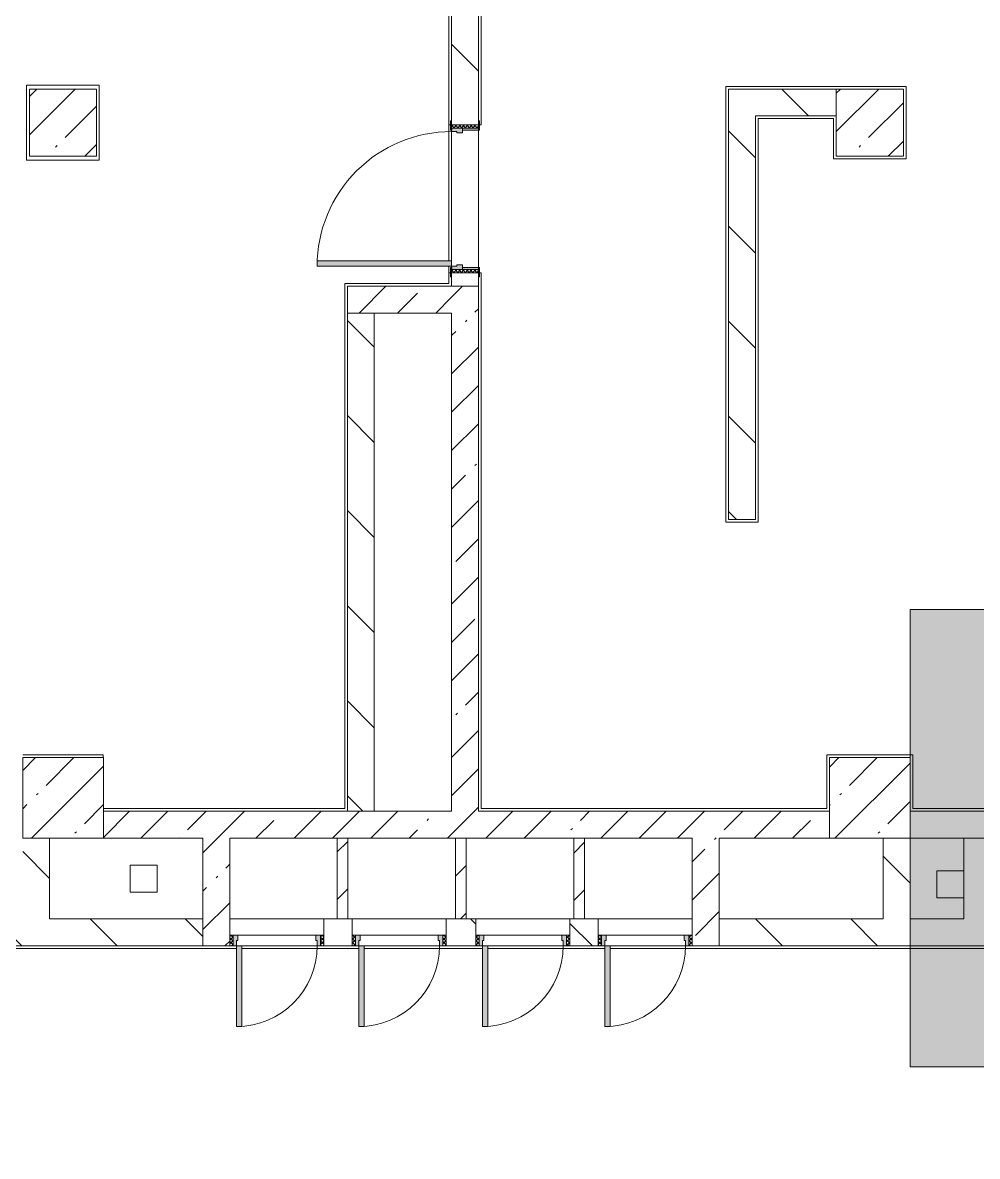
# Model space of a CAD drawing. Header units: millimetres. Extents: x 3991 to 282775, y -8553 to 29560.
# Drawn here: x 202975 to 210075, y 9335 to 17764 of the extents above; entities that cross this region are included whole.
import ezdxf

# ---------------------------------------------------------------- set-up
doc = ezdxf.new("R2010")
doc.units = ezdxf.units.MM
for name, color, linetype, lineweight in [('A-DETL-3', 7, 'Continuous', 5), ('A-WALL', 7, 'Continuous', 9), ('I-WALL-3', 7, 'Continuous', 5), ('S-COLS', 7, 'Continuous', 5)]:
    doc.layers.add(name, color=color, linetype=linetype, lineweight=lineweight)
doc.layers.add('A-DETL-GENF-3', color=7, linetype='Continuous', lineweight=9, true_color=0x4994b4, transparency=0.4)
for name, color, linetype, lineweight, true_color in [('A-DOOR-3', 7, 'Continuous', 5, 0xaaaaaa), ('A-DOOR-4', 7, 'Continuous', 5, 0xe2e2e2), ('A-DOOR-FRAM-2', 7, 'Continuous', 5, 0xe2e2e2), ('A-DOOR-FRAM-3', 7, 'Continuous', 5, 0xaaaaaa), ('A-FLOR-1', 7, 'Continuous', 5, 0xaaaaaa), ('A-FLOR-2', 7, 'Continuous', 5, 0x6f9cb0), ('A-WALL-5', 7, 'Continuous', 9, 0x2b586c), ('I-WALL-5', 7, 'Continuous', 5, 0x2b586c), ('S-COLS-1', 7, 'Continuous', 5, 0x2b586c)]:
    doc.layers.add(name, color=color, linetype=linetype, lineweight=lineweight, true_color=true_color)
pattern_1 = [(45, (148815.1, 0), (-285.1231, 285.1231), []), (45, (149100.2, 0), (-285.1231, 285.1231), [504.031, -100.806, 16.764, -84.042])]
pattern_2 = [(135, (148815.1, 0), (-353.5534, -353.5534), [])]
pattern_3 = [(45, (148815.1, 0), (-176.7767, 176.7767), [])]
pattern_4 = [(135, (1951.41, 164.685), (-14.14214, -14.14214), []), (225, (1951.41, 164.685), (14.14214, -14.14214), [])]
pattern_5 = [(45, (-171.384, 164.685), (-14.1421, 14.1421), []), (135, (-171.384, 164.685), (-14.1421, -14.1421), [])]

# ---------------------------------------------------------------- blocks, each defined once
blk = doc.blocks.new('BSC_Колонна _Прямоугольная - 600х600-23205375-Общий план 1 этажа с размещением фрагментов 1_1-1_9')
at = {"layer": 'S-COLS'}
h = blk.add_hatch(dxfattribs=at)
h.set_pattern_fill('FP_93', color=256, style=0, pattern_type=2)
h.set_pattern_definition([(45, (-54460, -12000), (-285.123, 285.123), []), (45, (-54174.88, -12000), (-285.123, 285.123), [504.031, -100.806, 16.764, -84.042])])
h.paths.add_polyline_path([(191.5, -300), (300, -300), (297.8, 300), (-300, 300), (-300, -300), (84.1, -300)])
for p, q in [((300, 300), (-300, 300)), ((-300, 300), (-300, -300)), ((300, -300), (300, 300)), ((-300, -300), (300, -300))]:
    blk.add_line(p, q, dxfattribs=at)
blk = doc.blocks.new('BSC_Колонна _Прямоугольная - 600х600-V132-Общий план 1 этажа с размещением фрагментов 1_1-1_9')
at = {"layer": 'S-COLS'}
h = blk.add_hatch(dxfattribs=at)
h.set_pattern_fill('FP_104', color=256, style=0, pattern_type=2)
h.set_pattern_definition([(45, (-60460, -12000), (-285.1231, 285.1231), []), (45, (-60174.88, -12000), (-285.1231, 285.1231), [504.031, -100.806, 16.764, -84.042])])
h.paths.add_polyline_path([(208, -300), (300, -300), (300, 300), (-300, 300), (-300, -300), (55.4, -300)])
for p, q in [((300, 300), (-300, 300)), ((-300, 300), (-300, -300)), ((-300, -300), (300, -300))]:
    blk.add_line(p, q, dxfattribs=at)
at = {"layer": 'S-COLS-1'}
blk.add_line((300, -300), (300, 300), dxfattribs=at)
blk = doc.blocks.new('110_Дверь_СКБ_1Ст_Внутренняя1 - Д-12 1100x2100h_дверь в горячий цех-32113407-Общий план 1 этажа с размещением фрагментов 1_1-1_9')
at = {"layer": 'A-DOOR-3'}
h = blk.add_hatch(dxfattribs=at)
h.set_pattern_fill('FP_31', color=256, style=0, pattern_type=2)
h.set_pattern_definition([(135, (1751.41, 164.685), (-14.14214, -14.14214), []), (225, (1751.41, 164.685), (14.14214, -14.14214), [])])
h.paths.add_polyline_path([(537.5, -100), (562.5, -100), (562.5, 100), (537.5, 100)])
at = {"layer": 'A-DOOR-4'}
h = blk.add_hatch(color=256, dxfattribs=at)
h.paths.add_polyline_path([(-512.5, 100), (-512.5, 20), (-477.5, 20), (-477.5, 60), (-487.5, 60), (-487.5, 100), (-497.5, 100)])
h.paths.add_polyline_path([(502.5, 60), (502.5, 20), (537.5, 20), (537.5, 100), (512.5, 100), (512.5, 60)])
at = {"layer": 'A-DOOR-FRAM-2'}
for points in [[(-487.5, 894.7), (-487.5, 100), (-447.5, 100), (-451.7, 1100), (-487.5, 1100), (-487.5, 1055.7)], [(-567.5, 108), (-567.5, 100), (-497.5, 100), (-497.5, 108), (-537.5, 108)], [(522.5, 105), (522.5, 100), (592.5, 100), (592.5, 108), (522.5, 108)], [(-512.5, -100), (-497.5, -100), (-497.5, 20), (-512.5, 20)], [(522.5, -100), (537.5, -100), (537.5, 20), (522.5, 20)], [(-567.5, -108), (-497.5, -108), (-497.5, -100), (-567.5, -100)], [(522.5, -108), (592.5, -108), (592.5, -100), (522.5, -100)]]:
    blk.add_hatch(color=256, dxfattribs=at).paths.add_polyline_path(points)
at = {"layer": 'A-DOOR-FRAM-3'}
h = blk.add_hatch(dxfattribs=at)
h.set_pattern_fill('FP_32', color=256, style=0, pattern_type=2)
h.set_pattern_definition([(45, (-371.384, 164.685), (-14.1421, 14.1421), []), (135, (-371.384, 164.685), (-14.1421, -14.1421), [])])
h.paths.add_polyline_path([(-537.5, -100), (-512.5, -100), (-512.5, 100), (-537.5, 100)])
at = {"layer": 'A-DOOR-3'}
for p, q in [((-487.5, 1100), (-487.5, 100)), ((-447.5, 1100), (-487.5, 1100)), ((-447.5, 100), (-447.5, 1100)), ((-487.5, 100), (-447.5, 100))]:
    blk.add_line(p, q, dxfattribs=at)
blk.add_arc((-487.5, 100), 1000, 360, 90, dxfattribs=at)
at = {"layer": 'A-DOOR-FRAM-3'}
for p, q in [((-497.5, 108), (-567.5, 108)), ((-567.5, 108), (-567.5, 100)), ((-567.5, 100), (-497.5, 100)), ((-512.5, 100), (-537.5, 100)), ((-537.5, 100), (-537.5, -100)), ((-487.5, 100), (-512.5, 100)), ((-512.5, 100), (-512.5, 20)), ((-512.5, -100), (-512.5, 100)), ((-497.5, 100), (-512.5, 100)), ((-512.5, 100), (-512.5, 99)), ((-512.5, 99), (-497.5, 99)), ((-497.5, 100), (-497.5, 108)), ((-497.5, 99), (-497.5, 100)), ((-487.5, 60), (-487.5, 100)), ((512.5, 100), (512.5, 60)), ((537.5, 100), (512.5, 100)), ((592.5, 108), (522.5, 108)), ((522.5, 108), (522.5, 100)), ((537.5, 100), (522.5, 100)), ((522.5, 100), (522.5, 99)), ((522.5, 100), (592.5, 100)), ((522.5, 99), (537.5, 99)), ((537.5, 20), (537.5, 100)), ((562.5, 100), (537.5, 100)), ((537.5, 100), (537.5, -100)), ((537.5, 99), (537.5, 100)), ((562.5, -100), (562.5, 100)), ((592.5, 100), (592.5, 108)), ((-512.5, 20), (-477.5, 20)), ((-497.5, 20), (-512.5, 20)), ((-512.5, 20), (-512.5, -100)), ((-497.5, -100), (-497.5, 20)), ((-477.5, 60), (-487.5, 60)), ((-477.5, 20), (-477.5, 60)), ((512.5, 60), (502.5, 60)), ((502.5, 60), (502.5, 20)), ((502.5, 20), (537.5, 20)), ((537.5, 20), (522.5, 20)), ((522.5, 20), (522.5, -100)), ((537.5, -100), (537.5, 20)), ((-497.5, -100), (-567.5, -100)), ((-567.5, -100), (-567.5, -108)), ((-567.5, -108), (-497.5, -108)), ((-537.5, -100), (-512.5, -100)), ((-512.5, -100), (-497.5, -100)), ((-497.5, -108), (-497.5, -100)), ((522.5, -100), (537.5, -100)), ((592.5, -100), (522.5, -100)), ((522.5, -100), (522.5, -108)), ((522.5, -108), (592.5, -108)), ((537.5, -100), (562.5, -100)), ((592.5, -108), (592.5, -100))]:
    blk.add_line(p, q, dxfattribs=at)
blk = doc.blocks.new('BSC_Колонна _Прямоугольная - 500х500-V175-Общий план 1 этажа с размещением фрагментов 1_1-1_9')
at = {"layer": 'S-COLS'}
h = blk.add_hatch(dxfattribs=at)
h.set_pattern_fill('FP_128', color=256, style=0, pattern_type=2)
h.set_pattern_definition([(45, (-54460, -17020), (-285.123, 285.123), []), (45, (-54174.88, -17020), (-285.123, 285.123), [504.031, -100.806, 16.764, -84.042])])
h.paths.add_polyline_path([(-250, -250), (250, -250), (250, 250), (-250, 250), (-250, -228)])
for p, q in [((250, 250), (-250, 250)), ((-250, 250), (-250, -250)), ((250, -250), (250, 250)), ((-250, -250), (250, -250))]:
    blk.add_line(p, q, dxfattribs=at)
blk = doc.blocks.new('110_Дверь_СКБ_1Ст - д-18 700x2100h_Технический шкаф ЭОМ и СС-23257539-Общий план 1 этажа с размещением фрагментов 1_1-1_9')
at = {"layer": 'A-DOOR-3'}
h = blk.add_hatch(dxfattribs=at)
h.set_pattern_fill('FP_36', color=256, style=0, pattern_type=2)
h.set_pattern_definition(pattern_4)
h.paths.add_polyline_path([(337.5, 100), (337.5, 20), (362.5, 20), (362.5, 100)])
at = {"layer": 'A-DOOR-4'}
h = blk.add_hatch(color=256, dxfattribs=at)
h.paths.add_polyline_path([(-287.5, 100), (-312.5, 100), (-312.5, 20), (-277.5, 20), (-277.5, 60), (-287.5, 60)])
h.paths.add_polyline_path([(312.5, 100), (312.5, 60), (302.5, 60), (302.5, 20), (337.5, 20), (337.5, 100), (322.5, 100)])
at = {"layer": 'A-DOOR-FRAM-2'}
blk.add_hatch(color=256, dxfattribs=at).paths.add_polyline_path([(272.5, 700), (272.5, 100), (312.5, 100), (312.5, 700)])
at = {"layer": 'A-DOOR-FRAM-3'}
h = blk.add_hatch(dxfattribs=at)
h.set_pattern_fill('FP_37', color=256, style=0, pattern_type=2)
h.set_pattern_definition(pattern_5)
h.paths.add_polyline_path([(-337.5, 100), (-337.5, 20), (-312.5, 20), (-312.5, 100)])
at = {"layer": 'A-DOOR-3'}
for p, q in [((312.5, 700), (272.5, 700)), ((272.5, 700), (272.5, 100)), ((312.5, 100), (312.5, 700)), ((272.5, 100), (312.5, 100))]:
    blk.add_line(p, q, dxfattribs=at)
blk.add_arc((312.5, 100), 600, 90, 180, dxfattribs=at)
at = {"layer": 'A-DOOR-FRAM-3'}
for p, q in [((-312.5, 100), (-337.5, 100)), ((-337.5, 100), (-337.5, 20)), ((-287.5, 100), (-312.5, 100)), ((-312.5, 100), (-312.5, 20)), ((-312.5, 20), (-312.5, 100)), ((-287.5, 60), (-287.5, 100)), ((-287.5, 100), (272.5, 100)), ((312.5, 100), (312.5, 60)), ((337.5, 100), (312.5, 100)), ((337.5, 20), (337.5, 100)), ((362.5, 100), (337.5, 100)), ((337.5, 100), (337.5, 20)), ((362.5, 20), (362.5, 100)), ((-337.5, 20), (-312.5, 20)), ((-312.5, 20), (-277.5, 20)), ((-277.5, 60), (-287.5, 60)), ((-277.5, 20), (-277.5, 60)), ((302.5, 20), (-277.5, 20)), ((312.5, 60), (302.5, 60)), ((302.5, 60), (302.5, 20)), ((302.5, 20), (337.5, 20)), ((337.5, 20), (362.5, 20))]:
    blk.add_line(p, q, dxfattribs=at)
blk = doc.blocks.new('110_Дверь_СКБ_1Ст - д-18 700x2100h_Технический шкаф ЭОМ и СС-V189-Общий план 1 этажа с размещением фрагментов 1_1-1_9')
at = {"layer": 'A-DOOR-3'}
h = blk.add_hatch(dxfattribs=at)
h.set_pattern_fill('FP_36', color=256, style=0, pattern_type=2)
h.set_pattern_definition(pattern_4)
h.paths.add_polyline_path([(337.5, 100), (337.5, 20), (362.5, 20), (362.5, 100)])
at = {"layer": 'A-DOOR-4'}
h = blk.add_hatch(color=256, dxfattribs=at)
h.paths.add_polyline_path([(337.5, 100), (312.5, 100), (309.1, 60), (302.5, 60), (302.5, 20), (337.5, 20)])
h.paths.add_polyline_path([(-287.5, 100), (-312.5, 100), (-312.5, 20), (-277.5, 20), (-277.5, 60), (-287.5, 60)])
at = {"layer": 'A-DOOR-FRAM-2'}
blk.add_hatch(color=256, dxfattribs=at).paths.add_polyline_path([(272.5, 700), (272.5, 100), (312.5, 100), (312.5, 700)])
at = {"layer": 'A-DOOR-FRAM-3'}
h = blk.add_hatch(dxfattribs=at)
h.set_pattern_fill('FP_37', color=256, style=0, pattern_type=2)
h.set_pattern_definition(pattern_5)
h.paths.add_polyline_path([(-337.5, 100), (-337.5, 20), (-312.5, 20), (-312.5, 100)])
at = {"layer": 'A-DOOR-3'}
for p, q in [((312.5, 700), (272.5, 700)), ((272.5, 700), (272.5, 100)), ((312.5, 100), (312.5, 700)), ((272.5, 100), (312.5, 100))]:
    blk.add_line(p, q, dxfattribs=at)
blk.add_arc((312.5, 100), 600, 90, 180, dxfattribs=at)
at = {"layer": 'A-DOOR-FRAM-3'}
for p, q in [((-312.5, 100), (-337.5, 100)), ((-337.5, 100), (-337.5, 20)), ((-287.5, 100), (-312.5, 100)), ((-312.5, 100), (-312.5, 20)), ((-312.5, 20), (-312.5, 100)), ((-287.5, 60), (-287.5, 100)), ((-287.5, 100), (272.5, 100)), ((312.5, 100), (312.5, 60)), ((337.5, 100), (312.5, 100)), ((337.5, 20), (337.5, 100)), ((362.5, 100), (337.5, 100)), ((337.5, 100), (337.5, 20)), ((362.5, 20), (362.5, 100)), ((-337.5, 20), (-312.5, 20)), ((-312.5, 20), (-277.5, 20)), ((-277.5, 60), (-287.5, 60)), ((-277.5, 20), (-277.5, 60)), ((302.5, 20), (-277.5, 20)), ((312.5, 60), (302.5, 60)), ((302.5, 60), (302.5, 20)), ((302.5, 20), (337.5, 20)), ((337.5, 20), (362.5, 20))]:
    blk.add_line(p, q, dxfattribs=at)
blk = doc.blocks.new('BSC_Колонна _Прямоугольная - 500х500-V208-Общий план 1 этажа с размещением фрагментов 1_1-1_9')
at = {"layer": 'S-COLS'}
h = blk.add_hatch(dxfattribs=at)
h.set_pattern_fill('FP_158', color=256, style=0, pattern_type=2)
h.set_pattern_definition([(45, (-60460, -17020), (-285.1231, 285.1231), []), (45, (-60174.88, -17020), (-285.1231, 285.1231), [504.031, -100.806, 16.764, -84.042])])
h.paths.add_polyline_path([(188.7, -250), (250, -250), (250, 250), (-250, 250), (-250, -250), (55.4, -250)])
for p, q in [((250, 250), (-250, 250)), ((-250, 250), (-250, -250)), ((250, -250), (250, 250)), ((-250, -250), (250, -250))]:
    blk.add_line(p, q, dxfattribs=at)

msp = doc.modelspace()

# ---------------------------------------------------------------- hatches: boundary and pattern name
at = {"layer": 'A-DETL-GENF-3'}
h = msp.add_hatch(color=256, dxfattribs=at)
h.paths.add_polyline_path([(219515.1, 515.5), (219581.8, 395.2), (219590.5, 400.2), (219590.5, 410.2), (219581.8, 415.2), (219573.2, 410.2), (219568.2, 412.3), (219523.3, 499.5)])
h.paths.add_polyline_path([(220375.1, 515.5), (220316.7, 410.2), (220308.1, 415.2), (220299.4, 410.2), (220299.4, 400.2), (220308.1, 395.2), (220316.8, 400.4), (220338.3, 443), (220368.7, 503)])
h.paths.add_polyline_path([(215844.1, 515.5), (215785.7, 410.2), (215777.1, 415.2), (215768.4, 410.2), (215768.4, 400.2), (215777.1, 395.2), (215785.8, 400.4), (215801.7, 432.1), (215836, 499.5)])
h.paths.add_polyline_path([(216171.7, 120), (219515.1, 120), (219515.1, 515.5), (220375.1, 515.5), (220375.1, 120), (220400.1, 120), (220400.1, 490.5), (220675.1, 490.5), (220675.1, 7900), (220450.1, 7900), (220450.1, 7680), (220505.1, 7680), (220505.1, 7672), (220435.1, 7672), (220435.1, 7820), (220415.1, 7820), (220415.1, 7860), (220425.1, 7860), (220425.1, 7900), (219575.1, 7898), (219575.1, 7860), (219585.1, 7860), (219585.1, 7820), (219565.1, 7820), (219565.1, 7672), (219495.1, 7672), (219495.1, 7680), (219550.1, 7680), (219550.1, 7900), (218150.1, 7900), (218150.1, 7680), (218205.1, 7680), (218205.1, 7672), (218135.1, 7672), (218135, 7820), (218115.1, 7820), (218115.1, 7860), (218125.1, 7860), (218124.4, 7900), (217125.1, 7899), (217125.1, 7860), (217135.1, 7857.2), (217135.1, 7820), (217115.1, 7820), (217115.1, 7672), (217045.1, 7672), (217045.1, 7680), (217100.1, 7680), (217100.1, 7900), (215650.1, 7900), (215650.1, 7680), (215705.1, 7680), (215705.1, 7672), (215635.1, 7672), (215635.1, 7820), (215615.1, 7820), (215615.1, 7860), (215625.1, 7860), (215625.1, 7900), (214775.1, 7898), (214775.1, 7860), (214785.1, 7860), (214785.1, 7820), (214765.1, 7820), (214765.1, 7672), (214695.1, 7672), (214695.1, 7680), (214750.1, 7680), (214745.1, 7900), (214445.1, 7900), (214445.1, 490.5), (214950.1, 490.5), (214950.1, 120), (214984.1, 120), (214984.1, 515.5), (215844.1, 515.5), (215844.1, 120), (215911.4, 120)])
h.paths.add_polyline_path([(220450.1, 120), (220675.1, 120), (220672.8, 440.5), (220450.1, 440.5), (220450.1, 171.3)])
h.paths.add_polyline_path([(214445.1, 120), (214900.1, 120), (214900.1, 440.5), (214445.1, 440.5), (214445.1, 400)])
h.paths.add_polyline_path([(219266.1, 151), (219250.1, 151), (219250.1, 551), (219266.1, 551), (219266.1, 172.5)])
h.paths.add_polyline_path([(215864.1, 151), (215864.1, 551), (215880.1, 551), (215880.1, 151)])
h.paths.add_polyline_path([(220308.1, 245.2), (220316.7, 250.2), (220316.7, 260.2), (220308.1, 265.2), (220299.4, 260.2), (220299.4, 250.2), (220297.9, 246.5), (220213, 250.2), (220213, 260.2), (220204.3, 265.2), (220195.7, 260.2), (220195.7, 250.2), (220194.2, 246.5), (220109.2, 250.2), (220109.2, 260.2), (220100.6, 265.2), (220091.9, 260.2), (220091.9, 250.2), (220090.9, 246.5), (220005.5, 250.2), (220005.5, 260.2), (219996.8, 265.2), (219988.2, 260.2), (219988.2, 250.2), (219987.2, 246.5), (219901.7, 250.2), (219901.7, 260.2), (219893.1, 265.2), (219884.4, 260.2), (219884.4, 250.2), (219882.9, 246.5), (219798, 250.2), (219798, 260.2), (219789.3, 265.2), (219780.7, 260.2), (219780.7, 250.2), (219779.2, 246.5), (219694.2, 250.2), (219694.2, 260.2), (219685.6, 265.2), (219676.8, 260), (219676.9, 250.2), (219675.4, 246.5), (219590.5, 250.2), (219590.5, 260.2), (219581.8, 265.2), (219573.1, 260), (219573.2, 250.2), (219581.8, 245.2), (219592.3, 245.6), (220305.5, 245.6)])
h.paths.add_polyline_path([(215465.8, 245.2), (215475.8, 245.6), (215785.7, 250.2), (215785.7, 260.2), (215777.1, 265.2), (215768.4, 260.2), (215768.4, 250.2), (215766.9, 246.5), (215682, 250.2), (215682, 260.2), (215673.3, 265.2), (215664.7, 260.2), (215664.7, 250.2), (215663.2, 246.5), (215578.2, 250.2), (215577.7, 261), (215568.1, 265), (215560.9, 260.2), (215560.9, 250.2), (215559.9, 246.5), (215474.5, 250.2), (215474.5, 260.2), (215465.8, 265.2), (215457.2, 260.2), (215457.2, 250.2), (215456.2, 246.5), (215370.7, 250.2), (215370.7, 260.2), (215362.1, 265.2), (215353.4, 260.2), (215353.4, 250.2), (215352.1, 246.5), (215267, 250.2), (215267, 260.2), (215258.3, 265.2), (215249.7, 260.2), (215249.7, 250.2), (215248.2, 246.5), (215163.2, 250.2), (215163.2, 260.2), (215154.6, 265.2), (215145.8, 260), (215145.9, 250.2), (215144.4, 246.5), (215059.5, 250.2), (215059.5, 260.2), (215050.8, 265.2), (215042.1, 260), (215042.2, 250.2), (215050.8, 245.2), (215060.5, 245.6), (215438.7, 245.2)])
h.paths.add_polyline_path([(219893.1, 395.2), (219901.7, 400.2), (219901.7, 410.2), (219903.1, 413.9), (219988.2, 410.2), (219988.2, 400.2), (219996.8, 395.2), (220005.5, 400.2), (220005.5, 410.2), (220006.5, 413.9), (220091.9, 410.2), (220091.9, 400.2), (220100.6, 395.2), (220109.3, 400.3), (220109.2, 410.2), (220110.2, 413.9), (220195.7, 410.2), (220195.7, 400.2), (220204.3, 395.2), (220213, 400.2), (220213, 410.2), (220204.3, 415.2), (220194.3, 414.9), (219676.9, 410.2), (219676.9, 400.2), (219685.6, 395.2), (219694.2, 400.2), (219694.2, 410.2), (219695.8, 413.9), (219780.7, 410.2), (219780.7, 400.2), (219789.3, 395.2), (219798, 400.2), (219798, 410.2), (219799.3, 413.9), (219884.4, 410.2), (219884.4, 400.2), (219890.5, 395.6)])
h.paths.add_polyline_path([(215362.1, 395.2), (215370.7, 400.2), (215370.7, 410.2), (215372.1, 413.9), (215457.2, 410.2), (215457.2, 400.2), (215465.8, 395.2), (215474.5, 400.2), (215474.5, 410.2), (215475.5, 413.9), (215560.9, 410.2), (215560.9, 400.2), (215569.6, 395.2), (215578.2, 400.2), (215578.2, 410.2), (215579.2, 413.9), (215664.7, 410.2), (215664.7, 400.2), (215673.3, 395.2), (215682, 400.2), (215682, 410.2), (215673.3, 415.2), (215663.3, 414.9), (215145.9, 410.2), (215145.9, 400.2), (215154.6, 395.2), (215163.2, 400.2), (215163.2, 410.2), (215164.8, 413.9), (215249.7, 410.2), (215250.5, 399.2), (215259.5, 395.4), (215267, 400.2), (215267, 410.2), (215268.3, 413.9), (215353.4, 410.2), (215353.4, 400.2), (215359.5, 395.6)])
h.paths.add_polyline_path([(215050.8, 395.2), (215059.5, 400.2), (215059.5, 410.2), (215050.8, 415.2), (215042.2, 410.2), (215037.2, 412.3), (215048.2, 395.6)])
h.paths.add_polyline_path([(219250.1, 1051), (219250.1, 1530.1), (219266.1, 1530.1), (219266.1, 1051)])
h.paths.add_polyline_path([(215880.1, 1051), (215864.1, 1051), (215864.6, 1545.2), (215880.1, 1545.2), (215880.4, 1258), (217169.1, 1258), (217169.1, 1242), (215880.1, 1242), (215880.1, 1074.5)])
h.paths.add_polyline_path([(217991.1, 1232), (217991.1, 1248), (219249.8, 1248), (219249.8, 1232), (218034.7, 1232)])
h.paths.add_polyline_path([(219265.9, 2030.1), (219250.1, 2030.1), (219250.1, 2332), (217991.1, 2332), (217991.1, 2348), (219266.1, 2347.5), (219266.1, 2030.1)])
h.paths.add_polyline_path([(215880.1, 2045.2), (215864.1, 2045.2), (215864.6, 2789), (215880.1, 2789), (215880.1, 2349)])
h.paths.add_polyline_path([(217126.6, 2342), (215880.4, 2342), (215880.4, 2358), (217170.5, 2358), (217169.1, 2342)])
h.paths.add_polyline_path([(215864.1, 3289), (215864.1, 3729), (215880.1, 3729), (215880.1, 3289), (215864.6, 3289)])
h.paths.add_polyline_path([(165625.1, 4590), (165875.1, 4590), (165875.1, 7300), (165475.1, 7300), (165475.1, 7700), (164675.1, 7700), (164675.1, 7692), (164605.1, 7692), (164605.1, 7700), (163585.1, 7700), (163585.1, 7692), (163515.1, 7692), (163515.1, 7700), (163365.1, 7700), (163365.1, 4590), (165475.1, 4590)])
h.paths.add_polyline_path([(178204.8, 5979), (212325.1, 5979), (212325.1, 8979), (174975.1, 8979), (174975.1, 5979), (178174.1, 5979)])
h.paths.add_polyline_path([(224535.1, 6414.4), (231745.1, 6414.4), (231745.1, 9698.5), (229573.1, 9698.5), (229573.1, 9670), (229565.1, 9670), (229564.8, 9698.5), (229465.1, 9698.5), (229465.1, 9670), (229457.1, 9670), (229457.1, 9698.5), (224295.1, 9698.5), (224295.1, 6414.4), (224534.9, 6414.4)])
h.paths.add_polyline_path([(227623.1, 9100), (227623.1, 9140), (227613.1, 9140), (227613.1, 9180), (227633.1, 9180), (227633.1, 9208), (227703.1, 9208), (227703.1, 9200), (227648.1, 9200), (227648.1, 9100), (227703.1, 9100), (227703.1, 9092), (227633.1, 9092), (227633.1, 9100)])
h.paths.add_polyline_path([(227623.1, 8100), (227583.1, 8100), (227583.1, 9100), (227623.1, 9100), (227623.1, 8231.4)])
h.paths.add_polyline_path([(228030.1, 8100), (228030.1, 9100), (228070.1, 9100), (228070.1, 8100)])
h.paths.add_polyline_path([(225695.1, 9100), (225695.1, 9140), (225685.1, 9140), (225685.1, 9180), (225705.1, 9180), (225705.1, 9208), (225775.1, 9208), (225775.1, 9200), (225720.1, 9200), (225720.6, 9100), (225775.1, 9100), (225775.1, 9092), (225705.1, 9092), (225705.1, 9100)])
h.paths.add_polyline_path([(225695.1, 8250), (225655.1, 8250), (225655.1, 9100), (225695.1, 9100), (225695.1, 8299.6)])
h.paths.add_polyline_path([(226598.1, 9092), (226543.1, 9092), (226543.1, 9100), (226598.1, 9100), (226598.1, 9200), (226543.1, 9200), (226543.1, 9208), (226613.1, 9208), (226613.1, 9180), (226633.1, 9180), (226633.1, 9140), (226623.1, 9140), (226623.1, 9100), (226613.1, 9100), (226613.1, 9092), (226605.5, 9092)])
h.paths.add_polyline_path([(224795.1, 9092), (224765.1, 9092), (224765.1, 9100), (224820.1, 9100), (224815.1, 9200), (224765.1, 9200), (224765.1, 9208), (224835.1, 9208), (224835.1, 9180), (224855.1, 9180), (224855.1, 9140), (224845.1, 9140), (224845.1, 9100), (224835.1, 9100), (224835.1, 9092), (224815.1, 9092)])
h.paths.add_polyline_path([(228005.1, 9092), (227950.1, 9092), (227950.1, 9100), (228005.1, 9100), (228005.1, 9200), (227950.1, 9200), (227950.1, 9208), (228020.1, 9208), (228020.1, 9180), (228040.1, 9180), (228040.1, 9140), (228030.1, 9140), (228030.1, 9100), (228020.1, 9100), (228020.1, 9092)])
h.paths.add_polyline_path([(229049.3, 9092), (229040.1, 9092), (229040.1, 9100), (229030.1, 9100), (229030.1, 9140), (229020.1, 9141.1), (229020.1, 9180), (229040.1, 9180), (229040.1, 9208), (229110.1, 9208), (229110.1, 9200), (229055.1, 9200), (229055.1, 9100), (229110.1, 9100), (229110.1, 9092), (229055.1, 9092)])
h.paths.add_polyline_path([(223337.1, 10000), (226575.1, 10000), (226575.1, 13151.1), (226094.9, 13151.1), (226094.9, 13191.1), (226575.1, 13191.1), (226571.9, 13400), (209575.1, 13400), (209575.1, 10000), (223012.9, 10000)])
h.paths.add_polyline_path([(218383.9, 10900), (218383.9, 10940), (218373.9, 10940), (218373.9, 10980), (218393.9, 10980), (218393.9, 11108), (218463.9, 11108), (218463.9, 11100), (218408.9, 11100), (218408.9, 10900), (218463.9, 10900), (218463.9, 10892), (218393.9, 10895.6), (218393.9, 10900)])
h.paths.add_polyline_path([(218372.1, 10050), (218343.9, 10050), (218343.9, 10900), (218383.9, 10895.6), (218383.9, 10050)])
h.paths.add_polyline_path([(221694.9, 10900), (221694.9, 10940), (221684.9, 10940), (221684.9, 10980), (221704.9, 10980), (221704.9, 11108), (221774.9, 11108), (221774.9, 11100), (221719.9, 11100), (221720, 10900), (221774.9, 10900), (221774.9, 10892), (221704.9, 10895.6), (221704.9, 10900)])
h.paths.add_polyline_path([(221654.9, 10050), (221654.9, 10900), (221694.9, 10895.6), (221694.9, 10050), (221683.1, 10050)])
h.paths.add_polyline_path([(194732.4, 10880), (194745.1, 10880), (194745.1, 15102.5), (191195.1, 15102.5), (191195.1, 10880), (192490.1, 10880), (192490.1, 10900), (192530.1, 10900), (192530.1, 10880), (194725.1, 10880)])
h.paths.add_polyline_path([(220834.9, 10892), (220764.9, 10892), (220764.9, 10900), (220819.9, 10900), (220819.9, 11100), (220764.9, 11100), (220764.9, 11108), (220834.9, 11108), (220834.9, 10980), (220854.9, 10980), (220854.9, 10940), (220844.9, 10940), (220844.9, 10900), (220834.9, 10900), (220834.9, 10893.2)])
h.paths.add_polyline_path([(217485.1, 10892), (217453.9, 10892), (217453.9, 10900), (217508.9, 10900), (217508.9, 11100), (217453.9, 11100), (217453.9, 11108), (217523.9, 11108), (217523.9, 10980), (217543.9, 10980), (217543.9, 10940), (217533.9, 10940), (217533.9, 10900), (217523.9, 10900), (217523.9, 10892), (217503.9, 10892)])
h.paths.add_polyline_path([(192410.1, 10892), (192415.1, 10900), (192465.1, 10905.7), (192465.1, 11120), (192410.1, 11120), (192415.1, 11128), (192480.1, 11125.3), (192480.1, 10980), (192500.1, 10980), (192500.1, 10940), (192490.1, 10940), (192490.1, 10900), (192480.1, 10900), (192480.1, 10892), (192415.1, 10892)])
h.paths.add_polyline_path([(193565.1, 10892), (193500.1, 10894.7), (193500.1, 10900), (193490.1, 10900), (193490.1, 10940), (193480.1, 10940), (193480.1, 10980), (193500.1, 10980), (193500.1, 11128), (193570.1, 11128), (193565.1, 11120), (193515.1, 11120), (193515.1, 10900), (193570.1, 10900), (193570.1, 10892)])
h.paths.add_polyline_path([(171075.1, 11900), (171070.3, 11950), (171065.1, 11950), (171067.5, 11980), (171085.1, 11980), (171085.1, 12108), (171155.1, 12108), (171155.1, 12100), (171100.1, 12100), (171100.1, 11900), (171155.1, 11900), (171155.1, 11892), (171085.1, 11892), (171085.1, 11900)])
h.paths.add_polyline_path([(172535.1, 11100), (176655.1, 11100), (176655.1, 14980), (165705.1, 14980), (165705.1, 11100), (169275.1, 11100), (169275.1, 11900), (169325.1, 11900), (169325.1, 11100), (171025.1, 11100), (171025.1, 11900), (171075.1, 11900), (171075.1, 11100), (172485.1, 11100)])
h.paths.add_polyline_path([(169195.1, 11892), (169195.1, 11900), (169250.1, 11900), (169250.1, 12100), (169195.1, 12100), (169195.1, 12108), (169265.1, 12108), (169267.1, 11980), (169285.1, 11980), (169285.1, 11950), (169275.1, 11950), (169275.1, 11900), (169265.1, 11898.9), (169259.7, 11892), (169225.1, 11892)])
h.paths.add_polyline_path([(169025.1, 12170), (169025.1, 12225), (168805.1, 12225), (168805.1, 12170), (168797.1, 12172.3), (168797.1, 12240), (168805.1, 12240), (168805.1, 12250), (168845.1, 12250), (168845.1, 12260), (168885.1, 12260), (168885.1, 12240), (169033.1, 12240), (169033.1, 12170)])
h.paths.add_polyline_path([(171605.1, 12250), (171605.1, 12290), (172605.1, 12290), (172605.1, 12250), (171613.1, 12250)])
h.paths.add_polyline_path([(171605.1, 12170), (171605.1, 12225), (171405.1, 12225), (171405.1, 12170), (171397.1, 12170), (171397.2, 12240), (171525.1, 12240), (171525.1, 12260), (171565.1, 12260), (171565.1, 12250), (171605.1, 12250), (171605.1, 12240), (171613.1, 12240), (171613.1, 12170)])
h.paths.add_polyline_path([(168797.1, 12250), (167805.1, 12250), (167805.1, 12290), (168805.1, 12284.6), (168805.1, 12250)])
h.paths.add_polyline_path([(225994.9, 12261.1), (225986.9, 12261.1), (225986.9, 12331.1), (226014.9, 12331.1), (226014.9, 12351.1), (226054.9, 12351.1), (226054.9, 12341.1), (226094.9, 12341.1), (226094.9, 12331.1), (226102.9, 12331.1), (226102.9, 12261.1), (226094.9, 12261.1), (226094.9, 12316.1), (225994.9, 12316.1), (225994.9, 12291.1)])
h.paths.add_polyline_path([(226014.9, 13181.1), (226014.9, 13201.1), (225986.9, 13204), (225986.9, 13271.1), (225994.9, 13271.1), (225994.9, 13216.1), (226094.9, 13216.1), (226094.9, 13271.1), (226102.9, 13271.1), (226102.9, 13201.1), (226094.9, 13201.1), (226094.9, 13191.1), (226054.9, 13191.1), (226054.9, 13181.1)])
h.paths.add_polyline_path([(171525.1, 13240), (171525.1, 13260), (171397.1, 13260), (171397.1, 13330), (171405.1, 13330), (171405.1, 13275), (171605.1, 13275), (171605.1, 13330), (171613.1, 13330), (171613.1, 13260), (171605.1, 13260), (171605.1, 13250), (171565.1, 13250), (171565.1, 13240)])
h.paths.add_polyline_path([(168885.1, 13240), (168845.1, 13240), (168840.8, 13250), (168805.1, 13250), (168805.1, 13260), (168797.1, 13260), (168797.1, 13330), (168805.1, 13330), (168805.1, 13275), (169025.1, 13275), (169025.1, 13330), (169033.1, 13330), (169033.1, 13260), (168885.1, 13260), (168885.1, 13250)])
h.paths.add_polyline_path([(249211.5, 13380), (250233.1, 13380), (250233.1, 15125), (250213.1, 15125), (250213.5, 15165), (250233.1, 15167.9), (250233.1, 17530), (247535.1, 17530), (247535.1, 13380), (248565.1, 13380), (248565.1, 13400), (248605.1, 13400), (248605.1, 13380), (249190.1, 13380)])
h.paths.add_polyline_path([(248565.1, 13400), (248540.1, 13400), (248540.1, 13480), (248575.1, 13480), (248575.1, 13440), (248565.1, 13440)])
h.paths.add_polyline_path([(249175.1, 13400), (249165.1, 13400), (249165.1, 13440), (249155.1, 13440), (249155.1, 13480), (249190.1, 13480), (249190.1, 13400)])
h.paths.add_polyline_path([(250005.1, 15045), (250005.1, 15115), (250133.1, 15115), (250133.1, 15135), (250173.1, 15135), (250173.1, 15125), (250213.1, 15125), (250213.1, 15115), (250221.1, 15110), (250221.1, 15045), (250213.1, 15045), (250213.1, 15100), (250013.1, 15100), (250013.1, 15045)])
h.paths.add_polyline_path([(250168.7, 16115), (250133.1, 16115), (250133.1, 16135), (250005.1, 16135), (250005.1, 16205), (250013.1, 16205), (250013.1, 16150), (250213.1, 16150), (250213.1, 16205), (250221.1, 16205), (250221.1, 16135), (250213.1, 16135), (250213.1, 16125), (250173.1, 16125), (250173.1, 16115)])
h.paths.add_polyline_path([(155920.1, 23230), (156780.1, 23230), (156780.1, 23238), (156850.1, 23238), (156850.1, 23230), (157495.1, 23230), (157495.1, 25530), (155195.1, 25530), (155195.1, 23230), (155840.1, 23230), (155840.1, 23238), (155910.1, 23238), (155910.1, 23230)])
at = {"layer": 'I-WALL-3'}
h = msp.add_hatch(dxfattribs=at)
h.set_pattern_fill('FP_72', color=256, style=0, pattern_type=2)
h.set_pattern_definition(pattern_2)
h.paths.add_polyline_path([(206253.8, 15803.8), (206365.1, 15803.8), (206365.1, 15903.8), (206165.1, 15903.8), (206165.1, 15803.8)])
h.paths.add_polyline_path([(206365.1, 17003.8), (206365.1, 18800), (206165.1, 18800), (206165.1, 17003.8)])
h = msp.add_hatch(dxfattribs=at)
h.set_pattern_fill('FP_72', color=256, style=0, pattern_type=2)
h.set_pattern_definition(pattern_2)
h.paths.add_polyline_path([(208225.1, 17070), (209025.1, 17070), (209025.1, 17270), (208225.1, 17265)])
h = msp.add_hatch(dxfattribs=at)
h.set_pattern_fill('FP_72', color=256, style=0, pattern_type=2)
h.set_pattern_definition(pattern_2)
h.paths.add_polyline_path([(208425.1, 14070), (208425.1, 17070), (208225.1, 17070), (208225.1, 14070)])
h = msp.add_hatch(dxfattribs=at)
h.set_pattern_fill('FP_57', color=256, style=0, pattern_type=2)
h.set_pattern_definition(pattern_1)
h.paths.add_polyline_path([(206165.1, 15603.8), (206165.1, 15803.8), (205390.3, 15803.8), (205390.3, 15603.8), (206145.1, 15603.8)])
h = msp.add_hatch(dxfattribs=at)
h.set_pattern_fill('FP_57', color=256, style=0, pattern_type=2)
h.set_pattern_definition(pattern_1)
h.paths.add_polyline_path([(206365.1, 11900), (206365.1, 15803.8), (206165.1, 15803.8), (206165.1, 11900)])
h = msp.add_hatch(dxfattribs=at)
h.set_pattern_fill('FP_72', color=256, style=0, pattern_type=2)
h.set_pattern_definition(pattern_2)
h.paths.add_polyline_path([(205390.3, 11900), (205590.3, 11900), (205590.3, 15603.8), (205390.3, 15603.8), (205390.3, 11912.2)])
h = msp.add_hatch(dxfattribs=at)
h.set_pattern_fill('FP_57', color=256, style=0, pattern_type=2)
h.set_pattern_definition(pattern_1)
h.paths.add_polyline_path([(207955.1, 11700), (208975.1, 11700), (208975.1, 11900), (203575.1, 11900), (203575.1, 11700), (207375.8, 11700)])
h.paths.add_polyline_path([(200534.6, 11700), (202975.1, 11700), (202975.1, 11900), (200525.1, 11900), (200525.1, 11700)])
h = msp.add_hatch(dxfattribs=at)
h.set_pattern_fill('FP_72', color=256, style=0, pattern_type=2)
h.set_pattern_definition(pattern_2)
h.paths.add_polyline_path([(203175.1, 11100), (203175.1, 11700), (202975.1, 11700), (202975.1, 11100), (203004.1, 11100)])
h = msp.add_hatch(dxfattribs=at)
h.set_pattern_fill('FP_57', color=256, style=0, pattern_type=2)
h.set_pattern_definition(pattern_1)
h.paths.add_polyline_path([(204443.9, 10900), (204515.1, 10900), (204515.1, 11700), (204315.1, 11700), (204315.1, 10900)])
h = msp.add_hatch(dxfattribs=at)
h.set_pattern_fill('FP_71', color=256, style=0, pattern_type=2)
h.set_pattern_definition(pattern_3)
h.paths.add_polyline_path([(205314.3, 11100), (205394.3, 11100), (205390.3, 11700), (205314.3, 11700), (205314.3, 11290.1)])
h = msp.add_hatch(dxfattribs=at)
h.set_pattern_fill('FP_71', color=256, style=0, pattern_type=2)
h.set_pattern_definition(pattern_3)
h.paths.add_polyline_path([(206194.3, 11100), (206274.3, 11100), (206274.3, 11700), (206194.3, 11700), (206194.3, 11283.5)])
h = msp.add_hatch(dxfattribs=at)
h.set_pattern_fill('FP_71', color=256, style=0, pattern_type=2)
h.set_pattern_definition(pattern_3)
h.paths.add_polyline_path([(207074.3, 11100), (207154.3, 11100), (207154.3, 11700), (207074.3, 11700), (207074.3, 11277)])
h = msp.add_hatch(dxfattribs=at)
h.set_pattern_fill('FP_57', color=256, style=0, pattern_type=2)
h.set_pattern_definition(pattern_1)
h.paths.add_polyline_path([(207955.1, 10900), (208155.1, 10900), (208155.1, 11700), (207955.1, 11700), (207955.1, 10980)])
h = msp.add_hatch(dxfattribs=at)
h.set_pattern_fill('FP_72', color=256, style=0, pattern_type=2)
h.set_pattern_definition(pattern_2)
h.paths.add_polyline_path([(209375.1, 11100), (209575.1, 11100), (209575.1, 11700), (209375.1, 11700), (209375.1, 11166.7)])
h = msp.add_hatch(dxfattribs=at)
h.set_pattern_fill('FP_72', color=256, style=0, pattern_type=2)
h.set_pattern_definition(pattern_2)
h.paths.add_polyline_path([(207154.3, 10900), (207255.1, 10900), (207255.1, 11100), (207045.1, 11100), (207045.1, 10900), (207074.3, 10900)])
h.paths.add_polyline_path([(200725.1, 10900), (204315.1, 10900), (204315.1, 11100), (200725.1, 11100)])
h.paths.add_polyline_path([(206274.3, 10900), (206345.1, 10900), (206345.1, 11100), (206125.1, 11100), (206125.1, 10900), (206194.3, 10900)])
h.paths.add_polyline_path([(205215.1, 10900), (205425.1, 10900), (205421.2, 11100), (205215.1, 11100), (205215.1, 10980)])
h = msp.add_hatch(dxfattribs=at)
h.set_pattern_fill('FP_72', color=256, style=0, pattern_type=2)
h.set_pattern_definition(pattern_2)
h.paths.add_polyline_path([(209330.4, 10900), (209575.1, 10900), (209575.1, 11100), (208155.1, 11100), (208155.1, 10900)])

# ---------------------------------------------------------------- linework, layer by layer
at = {"layer": 'A-DETL-3'}
for p, q in [((226575.1, 13400), (209575.1, 13400)), ((209575.1, 13400), (209575.1, 10000)), ((209575.1, 10000), (226575.1, 10000))]:
    msp.add_line(p, q, dxfattribs=at)
at = {"layer": 'A-FLOR-1'}
for p, q in [((206145.1, 18820), (206145.1, 15993.8)), ((206385.1, 18580), (206385.1, 17003.8)), ((203004.1, 16742), (203004.1, 17298)), ((203004.1, 17298), (203545.1, 17298)), ((203545.1, 17298), (203545.1, 16742)), ((208205.1, 14050), (208205.1, 17290)), ((208205.1, 17290), (209545.1, 17290)), ((209545.1, 17290), (209545.1, 16750)), ((209005.1, 17050), (208445.1, 17050)), ((208445.1, 17050), (208445.1, 14050)), ((209005.1, 16750), (209005.1, 17050)), ((206157.1, 17003.8), (206145.1, 17003.8)), ((206385.1, 17003.8), (206373.1, 17003.8)), ((203545.1, 16742), (203004.1, 16742)), ((209545.1, 16750), (209005.1, 16750)), ((206145.1, 15953.8), (206145.1, 15823.8)), ((206145.1, 15903.8), (206157.1, 15903.8)), ((206373.1, 15903.8), (206385.1, 15903.8)), ((206385.1, 15903.8), (206385.1, 11920)), ((205370.3, 11920), (205370.3, 15823.8)), ((205370.3, 15823.8), (206145.1, 15823.8)), ((208445.1, 14050), (208205.1, 14050)), ((202975.1, 12320), (203572.8, 12320)), ((203572.8, 12320), (203572.8, 12300)), ((208955.1, 11920), (208955.1, 12320)), ((208955.1, 12320), (209595.1, 12320)), ((203575.1, 11920), (205370.3, 11920)), ((206385.1, 11920), (208955.1, 11920)), ((203775.1, 11500), (203975.1, 11500)), ((203775.1, 11300), (203775.1, 11500)), ((203975.1, 11500), (203975.1, 11300)), ((203975.1, 11300), (203775.1, 11300)), ((204565.1, 10880), (200505.1, 10880)), ((205475.1, 10880), (204605.1, 10880)), ((206395.1, 10880), (205515.1, 10880)), ((207305.1, 10880), (206435.1, 10880)), ((210195.1, 10880), (207345.1, 10880))]:
    msp.add_line(p, q, dxfattribs=at)
at = {"layer": 'A-FLOR-2'}
for p, q in [((209595.1, 12320), (209595.1, 11920)), ((209595.1, 11920), (214955.1, 11920)), ((209775.1, 11457), (209975.1, 11457)), ((209775.1, 11257), (209775.1, 11457)), ((209975.1, 11257), (209775.1, 11257))]:
    msp.add_line(p, q, dxfattribs=at)
at = {"layer": 'A-WALL'}
for p, q in [((205590.3, 15603.8), (205390.3, 15603.8)), ((205390.3, 11900), (205590.3, 11900)), ((205394.3, 11700), (205314.3, 11700)), ((206274.3, 11700), (206194.3, 11700)), ((207154.3, 11700), (207074.3, 11700)), ((204315.1, 11100), (204315.1, 10900)), ((205314.3, 11100), (205394.3, 11100)), ((206194.3, 11100), (206274.3, 11100)), ((207074.3, 11100), (207154.3, 11100)), ((208155.1, 11100), (208155.1, 10900))]:
    msp.add_line(p, q, dxfattribs=at)
at = {"layer": 'A-WALL-5'}
msp.add_line((210175.1, 11700), (209975.1, 11700), dxfattribs=at)
at = {"layer": 'I-WALL-3'}
for p, q in [((206165.1, 18800), (206165.1, 17033.8)), ((206365.1, 17033.8), (206365.1, 18600)), ((209025.1, 17270), (208225.1, 17270)), ((208225.1, 17270), (208225.1, 14070)), ((208425.1, 17070), (209025.1, 17070)), ((208425.1, 14070), (208425.1, 17070)), ((206165.1, 15993.8), (206165.1, 16953.8)), ((206365.1, 16963.8), (206365.1, 15943.8)), ((206165.1, 15873.8), (206165.1, 15803.8)), ((206365.1, 15803.8), (206365.1, 15873.8)), ((205390.3, 15803.8), (205390.3, 11900)), ((205390.3, 15803.8), (206365.1, 15803.8)), ((206365.1, 11900), (206365.1, 15803.8)), ((205590.3, 15603.8), (206165.1, 15603.8)), ((205590.3, 11900), (205590.3, 15603.8)), ((206165.1, 15603.8), (206165.1, 11900)), ((208225.1, 14070), (208425.1, 14070)), ((205390.3, 11900), (203575.1, 11900)), ((206165.1, 11900), (205590.3, 11900)), ((208975.1, 11900), (206365.1, 11900)), ((203175.1, 11100), (203175.1, 11700)), ((203575.1, 11700), (204315.1, 11700)), ((204315.1, 11700), (204315.1, 11100)), ((204515.1, 11700), (205314.3, 11700)), ((204515.1, 10980), (204515.1, 11700)), ((205314.3, 11700), (205314.3, 11100)), ((205394.3, 11700), (206194.3, 11700)), ((205394.3, 11100), (205394.3, 11700)), ((206194.3, 11700), (206194.3, 11100)), ((206274.3, 11700), (207074.3, 11700)), ((206274.3, 11100), (206274.3, 11700)), ((207074.3, 11700), (207074.3, 11100)), ((207154.3, 11700), (207955.1, 11700)), ((207154.3, 11100), (207154.3, 11700)), ((207955.1, 11700), (207955.1, 10980)), ((208155.1, 11700), (208975.1, 11700)), ((208155.1, 11100), (208155.1, 11700)), ((209375.1, 11700), (209375.1, 11100)), ((204315.1, 11100), (203175.1, 11100)), ((204515.1, 11100), (205314.3, 11100)), ((205215.1, 11100), (205215.1, 10980)), ((205394.3, 11100), (206194.3, 11100)), ((205425.1, 10980), (205425.1, 11100)), ((206125.1, 11100), (206125.1, 10980)), ((206274.3, 11100), (207074.3, 11100)), ((206345.1, 10980), (206345.1, 11100)), ((207045.1, 11100), (207045.1, 10980)), ((207154.3, 11100), (207955.1, 11100)), ((207255.1, 10980), (207255.1, 11100)), ((209375.1, 11100), (208155.1, 11100)), ((200525.1, 10900), (204515.1, 10900)), ((205215.1, 10900), (205425.1, 10900)), ((206125.1, 10900), (206345.1, 10900)), ((207045.1, 10900), (207255.1, 10900)), ((207955.1, 10900), (210175.1, 10900))]:
    msp.add_line(p, q, dxfattribs=at)
at = {"layer": 'I-WALL-5'}
for p, q in [((214975.1, 11900), (209575.1, 11900)), ((209575.1, 11100), (209575.1, 11700)), ((209575.1, 11700), (209975.1, 11700)), ((209975.1, 11700), (209975.1, 11100)), ((209975.1, 11100), (209575.1, 11100))]:
    msp.add_line(p, q, dxfattribs=at)

# ---------------------------------------------------------------- block references
at = {"layer": 'A-DOOR-3'}
for name, p, rotation in [('110_Дверь_СКБ_1Ст_Внутренняя1 - Д-12 1100x2100h_дверь в горячий цех-32113407-Общий план 1 этажа с размещением фрагментов 1_1-1_9', (206265.1, 16441.3), 89.99999999999991), ('110_Дверь_СКБ_1Ст - д-18 700x2100h_Технический шкаф ЭОМ и СС-23257539-Общий план 1 этажа с размещением фрагментов 1_1-1_9', (204877.6, 11000), 180), ('110_Дверь_СКБ_1Ст - д-18 700x2100h_Технический шкаф ЭОМ и СС-23257539-Общий план 1 этажа с размещением фрагментов 1_1-1_9', (205787.6, 11000), 180), ('110_Дверь_СКБ_1Ст - д-18 700x2100h_Технический шкаф ЭОМ и СС-V189-Общий план 1 этажа с размещением фрагментов 1_1-1_9', (206707.6, 11000), 180), ('110_Дверь_СКБ_1Ст - д-18 700x2100h_Технический шкаф ЭОМ и СС-V189-Общий план 1 этажа с размещением фрагментов 1_1-1_9', (207617.6, 11000), 180)]:
    msp.add_blockref(name, p, dxfattribs=dict(at, rotation=rotation))
at = {"layer": 'S-COLS'}
for name, p in [('BSC_Колонна _Прямоугольная - 500х500-V175-Общий план 1 этажа с размещением фрагментов 1_1-1_9', (203275.1, 17020)), ('BSC_Колонна _Прямоугольная - 500х500-V208-Общий план 1 этажа с размещением фрагментов 1_1-1_9', (209275.1, 17020)), ('BSC_Колонна _Прямоугольная - 600х600-23205375-Общий план 1 этажа с размещением фрагментов 1_1-1_9', (203275.1, 12000))]:
    msp.add_blockref(name, p, dxfattribs=at)
at = {"layer": 'S-COLS-1'}
msp.add_blockref('BSC_Колонна _Прямоугольная - 600х600-V132-Общий план 1 этажа с размещением фрагментов 1_1-1_9', (209275.1, 12000), dxfattribs=at)

doc.saveas('drawing.dxf')
